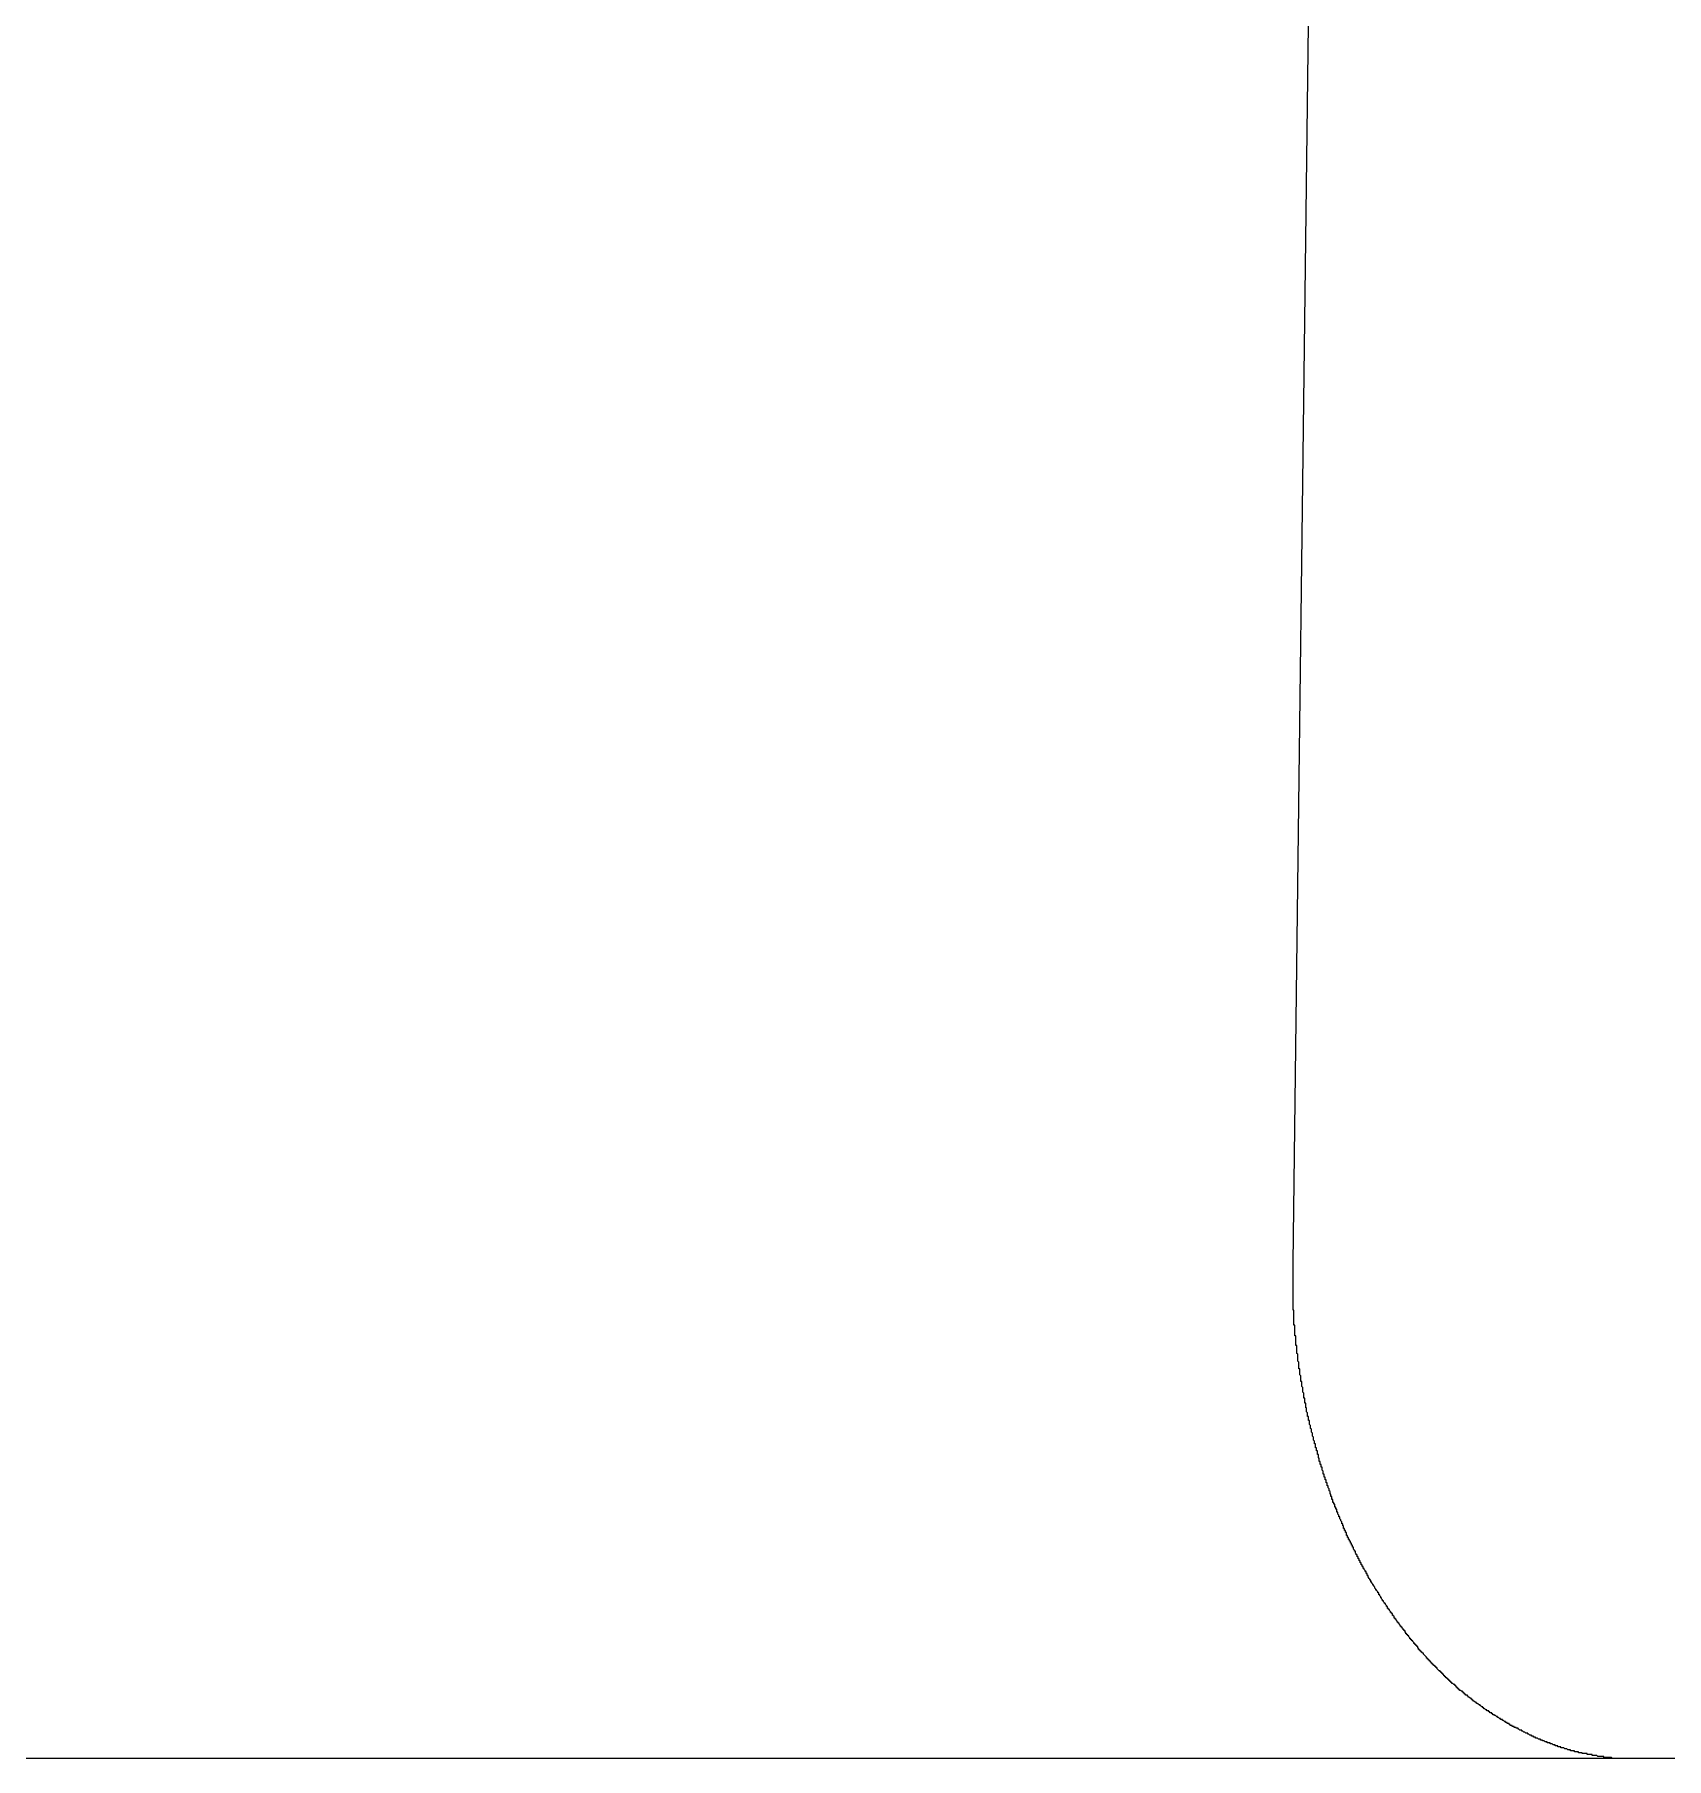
# Model space of a CAD drawing. Extents: x 257 to 467, y 148 to 350.
# Drawn here: x 424.443 to 426.118, y 234.877 to 236.647 of the extents above; entities that cross this region are included whole.
import ezdxf

# ---------------------------------------------------------------- set-up
doc = ezdxf.new("R2010")
doc.units = 0
doc.layers.get('0').update_dxf_attribs({"linetype": 'CONTINUOUS'})

msp = doc.modelspace()

# ---------------------------------------------------------------- linework, layer by layer
at = {"color": 7, "linetype": 'CONTINUOUS'}
for p, q in [((425.7352, 235.3859), (425.7534, 236.8548)), ((421.5464, 234.8772), (432.2715, 234.8772))]:
    msp.add_line(p, q, dxfattribs=at)
at = {"color": 7}
msp.add_polyline3d([(426.089, 234.877, 0), (426.089, 234.877, 0), (426.088, 234.877, 0), (426.088, 234.877, 0), (426.088, 234.877, 0), (426.087, 234.877, 0), (426.087, 234.877, 0), (426.087, 234.877, 0), (426.086, 234.877, 0), (426.086, 234.877, 0), (426.086, 234.877, 0), (426.085, 234.877, 0), (426.085, 234.877, 0), (426.085, 234.877, 0), (426.084, 234.877, 0), (426.084, 234.877, 0), (426.084, 234.877, 0), (426.083, 234.877, 0), (426.083, 234.877, 0), (426.083, 234.877, 0), (426.082, 234.877, 0), (426.082, 234.877, 0), (426.081, 234.877, 0), (426.081, 234.877, 0), (426.081, 234.877, 0), (426.08, 234.877, 0), (426.08, 234.877, 0), (426.08, 234.877, 0), (426.079, 234.877, 0), (426.079, 234.877, 0), (426.079, 234.877, 0), (426.078, 234.877, 0), (426.078, 234.877, 0), (426.078, 234.877, 0), (426.077, 234.877, 0), (426.077, 234.877, 0), (426.077, 234.877, 0), (426.076, 234.877, 0), (426.076, 234.877, 0), (426.076, 234.877, 0), (426.075, 234.877, 0), (426.075, 234.877, 0), (426.075, 234.877, 0), (426.074, 234.877, 0), (426.074, 234.877, 0), (426.074, 234.877, 0), (426.073, 234.877, 0), (426.073, 234.877, 0), (426.073, 234.877, 0), (426.072, 234.877, 0), (426.072, 234.877, 0), (426.072, 234.877, 0), (426.071, 234.877, 0), (426.071, 234.877, 0), (426.071, 234.877, 0), (426.07, 234.877, 0), (426.07, 234.877, 0), (426.07, 234.877, 0), (426.069, 234.877, 0), (426.069, 234.877, 0), (426.069, 234.877, 0), (426.068, 234.877, 0), (426.068, 234.877, 0), (426.068, 234.877, 0), (426.067, 234.877, 0), (426.067, 234.877, 0), (426.067, 234.877, 0), (426.066, 234.877, 0), (426.066, 234.877, 0), (426.066, 234.877, 0), (426.065, 234.877, 0), (426.065, 234.877, 0), (426.064, 234.877, 0), (426.064, 234.877, 0), (426.064, 234.877, 0), (426.063, 234.877, 0), (426.063, 234.877, 0), (426.063, 234.877, 0), (426.062, 234.878, 0), (426.062, 234.878, 0), (426.062, 234.878, 0), (426.061, 234.878, 0), (426.061, 234.878, 0), (426.061, 234.878, 0), (426.06, 234.878, 0), (426.06, 234.878, 0), (426.06, 234.878, 0), (426.059, 234.878, 0), (426.059, 234.878, 0), (426.059, 234.878, 0), (426.058, 234.878, 0), (426.058, 234.878, 0), (426.058, 234.878, 0), (426.057, 234.878, 0), (426.057, 234.878, 0), (426.057, 234.878, 0), (426.056, 234.878, 0), (426.056, 234.878, 0), (426.056, 234.878, 0), (426.055, 234.878, 0), (426.055, 234.878, 0), (426.055, 234.878, 0), (426.054, 234.878, 0), (426.054, 234.878, 0), (426.054, 234.879, 0), (426.053, 234.879, 0), (426.053, 234.879, 0), (426.053, 234.879, 0), (426.052, 234.879, 0), (426.052, 234.879, 0), (426.052, 234.879, 0), (426.051, 234.879, 0), (426.051, 234.879, 0), (426.051, 234.879, 0), (426.05, 234.879, 0), (426.05, 234.879, 0), (426.05, 234.879, 0), (426.049, 234.879, 0), (426.049, 234.879, 0), (426.049, 234.879, 0), (426.048, 234.879, 0), (426.048, 234.879, 0), (426.048, 234.879, 0), (426.047, 234.88, 0), (426.047, 234.88, 0), (426.047, 234.88, 0), (426.046, 234.88, 0), (426.046, 234.88, 0), (426.046, 234.88, 0), (426.045, 234.88, 0), (426.045, 234.88, 0), (426.045, 234.88, 0), (426.044, 234.88, 0), (426.044, 234.88, 0), (426.044, 234.88, 0), (426.043, 234.88, 0), (426.043, 234.88, 0), (426.043, 234.88, 0), (426.042, 234.88, 0), (426.042, 234.88, 0), (426.042, 234.881, 0), (426.041, 234.881, 0), (426.041, 234.881, 0), (426.041, 234.881, 0), (426.04, 234.881, 0), (426.04, 234.881, 0), (426.04, 234.881, 0), (426.039, 234.881, 0), (426.039, 234.881, 0), (426.039, 234.881, 0), (426.038, 234.881, 0), (426.038, 234.881, 0), (426.038, 234.881, 0), (426.037, 234.881, 0), (426.037, 234.881, 0), (426.037, 234.882, 0), (426.036, 234.882, 0), (426.036, 234.882, 0), (426.036, 234.882, 0), (426.035, 234.882, 0), (426.035, 234.882, 0), (426.035, 234.882, 0), (426.034, 234.882, 0), (426.034, 234.882, 0), (426.034, 234.882, 0), (426.033, 234.882, 0), (426.033, 234.882, 0), (426.033, 234.882, 0), (426.032, 234.882, 0), (426.032, 234.883, 0), (426.032, 234.883, 0), (426.031, 234.883, 0), (426.031, 234.883, 0), (426.031, 234.883, 0), (426.03, 234.883, 0), (426.03, 234.883, 0), (426.03, 234.883, 0), (426.029, 234.883, 0), (426.029, 234.883, 0), (426.029, 234.883, 0), (426.028, 234.883, 0), (426.028, 234.883, 0), (426.028, 234.884, 0), (426.027, 234.884, 0), (426.027, 234.884, 0), (426.027, 234.884, 0), (426.026, 234.884, 0), (426.026, 234.884, 0), (426.026, 234.884, 0), (426.025, 234.884, 0), (426.025, 234.884, 0), (426.025, 234.884, 0), (426.024, 234.884, 0), (426.024, 234.884, 0), (426.024, 234.885, 0), (426.023, 234.885, 0), (426.023, 234.885, 0), (426.023, 234.885, 0), (426.022, 234.885, 0), (426.022, 234.885, 0), (426.022, 234.885, 0), (426.021, 234.885, 0), (426.021, 234.885, 0), (426.021, 234.885, 0), (426.02, 234.885, 0), (426.02, 234.886, 0), (426.02, 234.886, 0), (426.019, 234.886, 0), (426.019, 234.886, 0), (426.019, 234.886, 0), (426.018, 234.886, 0), (426.018, 234.886, 0), (426.018, 234.886, 0), (426.017, 234.886, 0), (426.017, 234.886, 0), (426.017, 234.886, 0), (426.016, 234.887, 0), (426.016, 234.887, 0), (426.016, 234.887, 0), (426.015, 234.887, 0), (426.015, 234.887, 0), (426.015, 234.887, 0), (426.014, 234.887, 0), (426.014, 234.887, 0), (426.014, 234.887, 0), (426.014, 234.887, 0), (426.013, 234.888, 0), (426.013, 234.888, 0), (426.013, 234.888, 0), (426.012, 234.888, 0), (426.012, 234.888, 0), (426.012, 234.888, 0), (426.011, 234.888, 0), (426.011, 234.888, 0), (426.011, 234.888, 0), (426.01, 234.888, 0), (426.01, 234.889, 0), (426.01, 234.889, 0), (426.009, 234.889, 0), (426.009, 234.889, 0), (426.009, 234.889, 0), (426.008, 234.889, 0), (426.008, 234.889, 0), (426.008, 234.889, 0), (426.007, 234.889, 0), (426.007, 234.89, 0), (426.007, 234.89, 0), (426.006, 234.89, 0), (426.006, 234.89, 0), (426.006, 234.89, 0), (426.005, 234.89, 0), (426.005, 234.89, 0), (426.005, 234.89, 0), (426.004, 234.89, 0), (426.004, 234.891, 0), (426.004, 234.891, 0), (426.003, 234.891, 0), (426.003, 234.891, 0), (426.003, 234.891, 0), (426.003, 234.891, 0), (426.002, 234.891, 0), (426.002, 234.891, 0), (426.002, 234.891, 0), (426.001, 234.892, 0), (426.001, 234.892, 0), (426.001, 234.892, 0), (426, 234.892, 0), (426, 234.892, 0), (426, 234.892, 0), (425.999, 234.892, 0), (425.999, 234.892, 0), (425.999, 234.893, 0), (425.998, 234.893, 0), (425.998, 234.893, 0), (425.998, 234.893, 0), (425.997, 234.893, 0), (425.997, 234.893, 0), (425.997, 234.893, 0), (425.996, 234.893, 0), (425.996, 234.893, 0), (425.996, 234.894, 0), (425.996, 234.894, 0), (425.995, 234.894, 0), (425.995, 234.894, 0), (425.995, 234.894, 0), (425.994, 234.894, 0), (425.994, 234.894, 0), (425.994, 234.894, 0), (425.993, 234.895, 0), (425.993, 234.895, 0), (425.993, 234.895, 0), (425.992, 234.895, 0), (425.992, 234.895, 0), (425.992, 234.895, 0), (425.991, 234.895, 0), (425.991, 234.896, 0), (425.991, 234.896, 0), (425.99, 234.896, 0), (425.99, 234.896, 0), (425.99, 234.896, 0), (425.99, 234.896, 0), (425.989, 234.896, 0), (425.989, 234.896, 0), (425.989, 234.897, 0), (425.988, 234.897, 0), (425.988, 234.897, 0), (425.988, 234.897, 0), (425.987, 234.897, 0), (425.987, 234.897, 0), (425.987, 234.897, 0), (425.986, 234.898, 0), (425.986, 234.898, 0), (425.986, 234.898, 0), (425.985, 234.898, 0), (425.985, 234.898, 0), (425.985, 234.898, 0), (425.985, 234.898, 0), (425.984, 234.898, 0), (425.984, 234.899, 0), (425.984, 234.899, 0), (425.983, 234.899, 0), (425.983, 234.899, 0), (425.983, 234.899, 0), (425.982, 234.899, 0), (425.982, 234.899, 0), (425.982, 234.9, 0), (425.981, 234.9, 0), (425.981, 234.9, 0), (425.981, 234.9, 0), (425.981, 234.9, 0), (425.98, 234.9, 0), (425.98, 234.9, 0), (425.98, 234.901, 0), (425.979, 234.901, 0), (425.979, 234.901, 0), (425.979, 234.901, 0), (425.978, 234.901, 0), (425.978, 234.901, 0), (425.978, 234.901, 0), (425.977, 234.902, 0), (425.977, 234.902, 0), (425.977, 234.902, 0), (425.977, 234.902, 0), (425.976, 234.902, 0), (425.976, 234.902, 0), (425.976, 234.903, 0), (425.975, 234.903, 0), (425.975, 234.903, 0), (425.975, 234.903, 0), (425.974, 234.903, 0), (425.974, 234.903, 0), (425.974, 234.903, 0), (425.973, 234.904, 0), (425.973, 234.904, 0), (425.973, 234.904, 0), (425.973, 234.904, 0), (425.972, 234.904, 0), (425.972, 234.904, 0), (425.972, 234.904, 0), (425.971, 234.905, 0), (425.971, 234.905, 0), (425.971, 234.905, 0), (425.97, 234.905, 0), (425.97, 234.905, 0), (425.97, 234.905, 0), (425.97, 234.906, 0), (425.969, 234.906, 0), (425.969, 234.906, 0), (425.969, 234.906, 0), (425.968, 234.906, 0), (425.968, 234.906, 0), (425.968, 234.906, 0), (425.967, 234.907, 0), (425.967, 234.907, 0), (425.967, 234.907, 0), (425.966, 234.907, 0), (425.966, 234.907, 0), (425.966, 234.907, 0), (425.966, 234.908, 0), (425.965, 234.908, 0), (425.965, 234.908, 0), (425.965, 234.908, 0), (425.964, 234.908, 0), (425.964, 234.908, 0), (425.964, 234.909, 0), (425.963, 234.909, 0), (425.963, 234.909, 0), (425.963, 234.909, 0), (425.963, 234.909, 0), (425.962, 234.909, 0), (425.962, 234.91, 0), (425.962, 234.91, 0), (425.961, 234.91, 0), (425.961, 234.91, 0), (425.961, 234.91, 0), (425.96, 234.91, 0), (425.96, 234.911, 0), (425.96, 234.911, 0), (425.96, 234.911, 0), (425.959, 234.911, 0), (425.959, 234.911, 0), (425.959, 234.911, 0), (425.958, 234.911, 0), (425.958, 234.912, 0), (425.958, 234.912, 0), (425.958, 234.912, 0), (425.957, 234.912, 0), (425.957, 234.912, 0), (425.957, 234.913, 0), (425.956, 234.913, 0), (425.956, 234.913, 0), (425.956, 234.913, 0), (425.955, 234.913, 0), (425.955, 234.913, 0), (425.955, 234.914, 0), (425.955, 234.914, 0), (425.954, 234.914, 0), (425.954, 234.914, 0), (425.954, 234.914, 0), (425.953, 234.914, 0), (425.953, 234.915, 0), (425.953, 234.915, 0), (425.953, 234.915, 0), (425.952, 234.915, 0), (425.952, 234.915, 0), (425.952, 234.915, 0), (425.951, 234.916, 0), (425.951, 234.916, 0), (425.951, 234.916, 0), (425.95, 234.916, 0), (425.95, 234.916, 0), (425.95, 234.916, 0), (425.95, 234.917, 0), (425.949, 234.917, 0), (425.949, 234.917, 0), (425.949, 234.917, 0), (425.948, 234.917, 0), (425.948, 234.918, 0), (425.948, 234.918, 0), (425.948, 234.918, 0), (425.947, 234.918, 0), (425.947, 234.918, 0), (425.947, 234.918, 0), (425.946, 234.919, 0), (425.946, 234.919, 0), (425.946, 234.919, 0), (425.946, 234.919, 0), (425.945, 234.919, 0), (425.945, 234.919, 0), (425.945, 234.92, 0), (425.944, 234.92, 0), (425.944, 234.92, 0), (425.944, 234.92, 0), (425.944, 234.92, 0), (425.943, 234.921, 0), (425.943, 234.921, 0), (425.943, 234.921, 0), (425.942, 234.921, 0), (425.942, 234.921, 0), (425.942, 234.921, 0), (425.942, 234.922, 0), (425.941, 234.922, 0), (425.941, 234.922, 0), (425.941, 234.922, 0), (425.94, 234.922, 0), (425.94, 234.923, 0), (425.94, 234.923, 0), (425.94, 234.923, 0), (425.939, 234.923, 0), (425.939, 234.923, 0), (425.939, 234.924, 0), (425.938, 234.924, 0), (425.938, 234.924, 0), (425.938, 234.924, 0), (425.938, 234.924, 0), (425.937, 234.924, 0), (425.937, 234.925, 0), (425.937, 234.925, 0), (425.936, 234.925, 0), (425.936, 234.925, 0), (425.936, 234.925, 0), (425.936, 234.926, 0), (425.935, 234.926, 0), (425.935, 234.926, 0), (425.935, 234.926, 0), (425.934, 234.926, 0), (425.934, 234.927, 0), (425.934, 234.927, 0), (425.934, 234.927, 0), (425.933, 234.927, 0), (425.933, 234.927, 0), (425.933, 234.927, 0), (425.932, 234.928, 0), (425.932, 234.928, 0), (425.932, 234.928, 0), (425.932, 234.928, 0), (425.931, 234.928, 0), (425.931, 234.929, 0), (425.931, 234.929, 0), (425.93, 234.929, 0), (425.93, 234.929, 0), (425.93, 234.929, 0), (425.93, 234.93, 0), (425.929, 234.93, 0), (425.929, 234.93, 0), (425.929, 234.93, 0), (425.929, 234.93, 0), (425.928, 234.931, 0), (425.928, 234.931, 0), (425.928, 234.931, 0), (425.927, 234.931, 0), (425.927, 234.931, 0), (425.927, 234.932, 0), (425.927, 234.932, 0), (425.926, 234.932, 0), (425.926, 234.932, 0), (425.926, 234.932, 0), (425.925, 234.933, 0), (425.925, 234.933, 0), (425.925, 234.933, 0), (425.925, 234.933, 0), (425.924, 234.933, 0), (425.924, 234.934, 0), (425.924, 234.934, 0), (425.924, 234.934, 0), (425.923, 234.934, 0), (425.923, 234.934, 0), (425.923, 234.935, 0), (425.922, 234.935, 0), (425.922, 234.935, 0), (425.922, 234.935, 0), (425.922, 234.935, 0), (425.921, 234.936, 0), (425.921, 234.936, 0), (425.921, 234.936, 0), (425.921, 234.936, 0), (425.92, 234.936, 0), (425.92, 234.937, 0), (425.92, 234.937, 0), (425.919, 234.937, 0), (425.919, 234.937, 0), (425.919, 234.937, 0), (425.919, 234.938, 0), (425.918, 234.938, 0), (425.918, 234.938, 0), (425.918, 234.938, 0), (425.918, 234.939, 0), (425.917, 234.939, 0), (425.917, 234.939, 0), (425.917, 234.939, 0), (425.917, 234.939, 0), (425.916, 234.94, 0), (425.916, 234.94, 0), (425.916, 234.94, 0), (425.915, 234.94, 0), (425.915, 234.94, 0), (425.915, 234.941, 0), (425.915, 234.941, 0), (425.914, 234.941, 0), (425.914, 234.941, 0), (425.914, 234.941, 0), (425.914, 234.942, 0), (425.913, 234.942, 0), (425.913, 234.942, 0), (425.913, 234.942, 0), (425.912, 234.942, 0), (425.912, 234.943, 0), (425.912, 234.943, 0), (425.912, 234.943, 0), (425.911, 234.943, 0), (425.911, 234.944, 0), (425.911, 234.944, 0), (425.911, 234.944, 0), (425.91, 234.944, 0), (425.91, 234.944, 0), (425.91, 234.945, 0), (425.91, 234.945, 0), (425.909, 234.945, 0), (425.909, 234.945, 0), (425.909, 234.946, 0), (425.909, 234.946, 0), (425.908, 234.946, 0), (425.908, 234.946, 0), (425.908, 234.946, 0), (425.907, 234.947, 0), (425.907, 234.947, 0), (425.907, 234.947, 0), (425.907, 234.947, 0), (425.906, 234.947, 0), (425.906, 234.948, 0), (425.906, 234.948, 0), (425.906, 234.948, 0), (425.905, 234.948, 0), (425.905, 234.949, 0), (425.905, 234.949, 0), (425.905, 234.949, 0), (425.904, 234.949, 0), (425.904, 234.949, 0), (425.904, 234.95, 0), (425.904, 234.95, 0), (425.903, 234.95, 0), (425.903, 234.95, 0), (425.903, 234.951, 0), (425.903, 234.951, 0), (425.902, 234.951, 0), (425.902, 234.951, 0), (425.902, 234.951, 0), (425.902, 234.952, 0), (425.901, 234.952, 0), (425.901, 234.952, 0), (425.901, 234.952, 0), (425.901, 234.953, 0), (425.9, 234.953, 0), (425.9, 234.953, 0), (425.9, 234.953, 0), (425.9, 234.953, 0), (425.899, 234.954, 0), (425.899, 234.954, 0), (425.899, 234.954, 0), (425.898, 234.954, 0), (425.898, 234.955, 0), (425.898, 234.955, 0), (425.898, 234.955, 0), (425.897, 234.955, 0), (425.897, 234.956, 0), (425.897, 234.956, 0), (425.897, 234.956, 0), (425.896, 234.956, 0), (425.896, 234.956, 0), (425.896, 234.957, 0), (425.896, 234.957, 0), (425.895, 234.957, 0), (425.895, 234.957, 0), (425.895, 234.958, 0), (425.895, 234.958, 0), (425.894, 234.958, 0), (425.894, 234.958, 0), (425.894, 234.959, 0), (425.894, 234.959, 0), (425.893, 234.959, 0), (425.893, 234.959, 0), (425.893, 234.959, 0), (425.893, 234.96, 0), (425.892, 234.96, 0), (425.892, 234.96, 0), (425.892, 234.96, 0), (425.892, 234.961, 0), (425.891, 234.961, 0), (425.891, 234.961, 0), (425.891, 234.961, 0), (425.891, 234.962, 0), (425.891, 234.962, 0), (425.89, 234.962, 0), (425.89, 234.962, 0), (425.89, 234.962, 0), (425.89, 234.963, 0), (425.889, 234.963, 0), (425.889, 234.963, 0), (425.889, 234.963, 0), (425.889, 234.964, 0), (425.888, 234.964, 0), (425.888, 234.964, 0), (425.888, 234.964, 0), (425.888, 234.965, 0), (425.887, 234.965, 0), (425.887, 234.965, 0), (425.887, 234.965, 0), (425.887, 234.966, 0), (425.886, 234.966, 0), (425.886, 234.966, 0), (425.886, 234.966, 0), (425.886, 234.967, 0), (425.885, 234.967, 0), (425.885, 234.967, 0), (425.885, 234.967, 0), (425.885, 234.967, 0), (425.884, 234.968, 0), (425.884, 234.968, 0), (425.884, 234.968, 0), (425.884, 234.968, 0), (425.883, 234.969, 0), (425.883, 234.969, 0), (425.883, 234.969, 0), (425.883, 234.969, 0), (425.883, 234.97, 0), (425.882, 234.97, 0), (425.882, 234.97, 0), (425.882, 234.97, 0), (425.882, 234.971, 0), (425.881, 234.971, 0), (425.881, 234.971, 0), (425.881, 234.971, 0), (425.881, 234.972, 0), (425.88, 234.972, 0), (425.88, 234.972, 0), (425.88, 234.972, 0), (425.88, 234.973, 0), (425.879, 234.973, 0), (425.879, 234.973, 0), (425.879, 234.973, 0), (425.879, 234.974, 0), (425.878, 234.974, 0), (425.878, 234.974, 0), (425.878, 234.974, 0), (425.878, 234.975, 0), (425.878, 234.975, 0), (425.877, 234.975, 0), (425.877, 234.975, 0), (425.877, 234.976, 0), (425.877, 234.976, 0), (425.876, 234.976, 0), (425.876, 234.976, 0), (425.876, 234.977, 0), (425.876, 234.977, 0), (425.875, 234.977, 0), (425.875, 234.977, 0), (425.875, 234.978, 0), (425.875, 234.978, 0), (425.875, 234.978, 0), (425.874, 234.978, 0), (425.874, 234.979, 0), (425.874, 234.979, 0), (425.874, 234.979, 0), (425.873, 234.979, 0), (425.873, 234.98, 0), (425.873, 234.98, 0), (425.873, 234.98, 0), (425.872, 234.98, 0), (425.872, 234.981, 0), (425.872, 234.981, 0), (425.872, 234.981, 0), (425.872, 234.981, 0), (425.871, 234.982, 0), (425.871, 234.982, 0), (425.871, 234.982, 0), (425.871, 234.982, 0), (425.87, 234.983, 0), (425.87, 234.983, 0), (425.87, 234.983, 0), (425.87, 234.983, 0), (425.869, 234.984, 0), (425.869, 234.984, 0), (425.869, 234.984, 0), (425.869, 234.984, 0), (425.869, 234.985, 0), (425.868, 234.985, 0), (425.868, 234.985, 0), (425.868, 234.985, 0), (425.868, 234.986, 0), (425.867, 234.986, 0), (425.867, 234.986, 0), (425.867, 234.986, 0), (425.867, 234.987, 0), (425.867, 234.987, 0), (425.866, 234.987, 0), (425.866, 234.987, 0), (425.866, 234.988, 0), (425.866, 234.988, 0), (425.865, 234.988, 0), (425.865, 234.988, 0), (425.865, 234.989, 0), (425.865, 234.989, 0), (425.865, 234.989, 0), (425.864, 234.989, 0), (425.864, 234.99, 0), (425.864, 234.99, 0), (425.864, 234.99, 0), (425.863, 234.991, 0), (425.863, 234.991, 0), (425.863, 234.991, 0), (425.863, 234.991, 0), (425.863, 234.992, 0), (425.862, 234.992, 0), (425.862, 234.992, 0), (425.862, 234.992, 0), (425.862, 234.993, 0), (425.862, 234.993, 0), (425.861, 234.993, 0), (425.861, 234.993, 0), (425.861, 234.994, 0), (425.861, 234.994, 0), (425.86, 234.994, 0), (425.86, 234.994, 0), (425.86, 234.995, 0), (425.86, 234.995, 0), (425.86, 234.995, 0), (425.859, 234.995, 0), (425.859, 234.996, 0), (425.859, 234.996, 0), (425.859, 234.996, 0), (425.858, 234.997, 0), (425.858, 234.997, 0), (425.858, 234.997, 0), (425.858, 234.997, 0), (425.858, 234.998, 0), (425.857, 234.998, 0), (425.857, 234.998, 0), (425.857, 234.998, 0), (425.857, 234.999, 0), (425.857, 234.999, 0), (425.856, 234.999, 0), (425.856, 234.999, 0), (425.856, 235, 0), (425.856, 235, 0), (425.855, 235, 0), (425.855, 235.001, 0), (425.855, 235.001, 0), (425.855, 235.001, 0), (425.855, 235.001, 0), (425.854, 235.002, 0), (425.854, 235.002, 0), (425.854, 235.002, 0), (425.854, 235.002, 0), (425.854, 235.003, 0), (425.853, 235.003, 0), (425.853, 235.003, 0), (425.853, 235.003, 0), (425.853, 235.004, 0), (425.853, 235.004, 0), (425.852, 235.004, 0), (425.852, 235.005, 0), (425.852, 235.005, 0), (425.852, 235.005, 0), (425.851, 235.005, 0), (425.851, 235.006, 0), (425.851, 235.006, 0), (425.851, 235.006, 0), (425.851, 235.006, 0), (425.85, 235.007, 0), (425.85, 235.007, 0), (425.85, 235.007, 0), (425.85, 235.007, 0), (425.85, 235.008, 0), (425.849, 235.008, 0), (425.849, 235.008, 0), (425.849, 235.009, 0), (425.849, 235.009, 0), (425.849, 235.009, 0), (425.848, 235.009, 0), (425.848, 235.01, 0), (425.848, 235.01, 0), (425.848, 235.01, 0), (425.848, 235.01, 0), (425.847, 235.011, 0), (425.847, 235.011, 0), (425.847, 235.011, 0), (425.847, 235.012, 0), (425.847, 235.012, 0), (425.846, 235.012, 0), (425.846, 235.012, 0), (425.846, 235.013, 0), (425.846, 235.013, 0), (425.845, 235.013, 0), (425.845, 235.013, 0), (425.845, 235.014, 0), (425.845, 235.014, 0), (425.845, 235.014, 0), (425.844, 235.015, 0), (425.844, 235.015, 0), (425.844, 235.015, 0), (425.844, 235.015, 0), (425.844, 235.016, 0), (425.843, 235.016, 0), (425.843, 235.016, 0), (425.843, 235.016, 0), (425.843, 235.017, 0), (425.843, 235.017, 0), (425.842, 235.017, 0), (425.842, 235.018, 0), (425.842, 235.018, 0), (425.842, 235.018, 0), (425.842, 235.018, 0), (425.841, 235.019, 0), (425.841, 235.019, 0), (425.841, 235.019, 0), (425.841, 235.019, 0), (425.841, 235.02, 0), (425.84, 235.02, 0), (425.84, 235.02, 0), (425.84, 235.021, 0), (425.84, 235.021, 0), (425.84, 235.021, 0), (425.839, 235.021, 0), (425.839, 235.022, 0), (425.839, 235.022, 0), (425.839, 235.022, 0), (425.839, 235.023, 0), (425.838, 235.023, 0), (425.838, 235.023, 0), (425.838, 235.023, 0), (425.838, 235.024, 0), (425.838, 235.024, 0), (425.838, 235.024, 0), (425.837, 235.024, 0), (425.837, 235.025, 0), (425.837, 235.025, 0), (425.837, 235.025, 0), (425.837, 235.026, 0), (425.836, 235.026, 0), (425.836, 235.026, 0), (425.836, 235.026, 0), (425.836, 235.027, 0), (425.836, 235.027, 0), (425.835, 235.027, 0), (425.835, 235.028, 0), (425.835, 235.028, 0), (425.835, 235.028, 0), (425.835, 235.028, 0), (425.834, 235.029, 0), (425.834, 235.029, 0), (425.834, 235.029, 0), (425.834, 235.03, 0), (425.834, 235.03, 0), (425.833, 235.03, 0), (425.833, 235.03, 0), (425.833, 235.031, 0), (425.833, 235.031, 0), (425.833, 235.031, 0), (425.832, 235.031, 0), (425.832, 235.032, 0), (425.832, 235.032, 0), (425.832, 235.032, 0), (425.832, 235.033, 0), (425.832, 235.033, 0), (425.831, 235.033, 0), (425.831, 235.033, 0), (425.831, 235.034, 0), (425.831, 235.034, 0), (425.831, 235.034, 0), (425.83, 235.035, 0), (425.83, 235.035, 0), (425.83, 235.035, 0), (425.83, 235.035, 0), (425.83, 235.036, 0), (425.829, 235.036, 0), (425.829, 235.036, 0), (425.829, 235.037, 0), (425.829, 235.037, 0), (425.829, 235.037, 0), (425.829, 235.037, 0), (425.828, 235.038, 0), (425.828, 235.038, 0), (425.828, 235.038, 0), (425.828, 235.039, 0), (425.828, 235.039, 0), (425.827, 235.039, 0), (425.827, 235.039, 0), (425.827, 235.04, 0), (425.827, 235.04, 0), (425.827, 235.04, 0), (425.826, 235.041, 0), (425.826, 235.041, 0), (425.826, 235.041, 0), (425.826, 235.041, 0), (425.826, 235.042, 0), (425.826, 235.042, 0), (425.825, 235.042, 0), (425.825, 235.043, 0), (425.825, 235.043, 0), (425.825, 235.043, 0), (425.825, 235.043, 0), (425.824, 235.044, 0), (425.824, 235.044, 0), (425.824, 235.044, 0), (425.824, 235.045, 0), (425.824, 235.045, 0), (425.824, 235.045, 0), (425.823, 235.045, 0), (425.823, 235.046, 0), (425.823, 235.046, 0), (425.823, 235.046, 0), (425.823, 235.047, 0), (425.822, 235.047, 0), (425.822, 235.047, 0), (425.822, 235.047, 0), (425.822, 235.048, 0), (425.822, 235.048, 0), (425.822, 235.048, 0), (425.821, 235.049, 0), (425.821, 235.049, 0), (425.821, 235.049, 0), (425.821, 235.049, 0), (425.821, 235.05, 0), (425.82, 235.05, 0), (425.82, 235.05, 0), (425.82, 235.051, 0), (425.82, 235.051, 0), (425.82, 235.051, 0), (425.82, 235.051, 0), (425.819, 235.052, 0), (425.819, 235.052, 0), (425.819, 235.052, 0), (425.819, 235.053, 0), (425.819, 235.053, 0), (425.819, 235.053, 0), (425.818, 235.054, 0), (425.818, 235.054, 0), (425.818, 235.054, 0), (425.818, 235.054, 0), (425.818, 235.055, 0), (425.817, 235.055, 0), (425.817, 235.055, 0), (425.817, 235.056, 0), (425.817, 235.056, 0), (425.817, 235.056, 0), (425.817, 235.056, 0), (425.816, 235.057, 0), (425.816, 235.057, 0), (425.816, 235.057, 0), (425.816, 235.058, 0), (425.816, 235.058, 0), (425.816, 235.058, 0), (425.815, 235.058, 0), (425.815, 235.059, 0), (425.815, 235.059, 0), (425.815, 235.059, 0), (425.815, 235.06, 0), (425.815, 235.06, 0), (425.814, 235.06, 0), (425.814, 235.061, 0), (425.814, 235.061, 0), (425.814, 235.061, 0), (425.814, 235.061, 0), (425.813, 235.062, 0), (425.813, 235.062, 0), (425.813, 235.062, 0), (425.813, 235.063, 0), (425.813, 235.063, 0), (425.813, 235.063, 0), (425.812, 235.063, 0), (425.812, 235.064, 0), (425.812, 235.064, 0), (425.812, 235.064, 0), (425.812, 235.065, 0), (425.812, 235.065, 0), (425.811, 235.065, 0), (425.811, 235.066, 0), (425.811, 235.066, 0), (425.811, 235.066, 0), (425.811, 235.066, 0), (425.811, 235.067, 0), (425.81, 235.067, 0), (425.81, 235.067, 0), (425.81, 235.068, 0), (425.81, 235.068, 0), (425.81, 235.068, 0), (425.81, 235.069, 0), (425.809, 235.069, 0), (425.809, 235.069, 0), (425.809, 235.069, 0), (425.809, 235.07, 0), (425.809, 235.07, 0), (425.809, 235.07, 0), (425.808, 235.071, 0), (425.808, 235.071, 0), (425.808, 235.071, 0), (425.808, 235.071, 0), (425.808, 235.072, 0), (425.808, 235.072, 0), (425.807, 235.072, 0), (425.807, 235.073, 0), (425.807, 235.073, 0), (425.807, 235.073, 0), (425.807, 235.074, 0), (425.807, 235.074, 0), (425.807, 235.074, 0), (425.806, 235.074, 0), (425.806, 235.075, 0), (425.806, 235.075, 0), (425.806, 235.075, 0), (425.806, 235.076, 0), (425.806, 235.076, 0), (425.805, 235.076, 0), (425.805, 235.077, 0), (425.805, 235.077, 0), (425.805, 235.077, 0), (425.805, 235.077, 0), (425.805, 235.078, 0), (425.804, 235.078, 0), (425.804, 235.078, 0), (425.804, 235.079, 0), (425.804, 235.079, 0), (425.804, 235.079, 0), (425.804, 235.08, 0), (425.803, 235.08, 0), (425.803, 235.08, 0), (425.803, 235.08, 0), (425.803, 235.081, 0), (425.803, 235.081, 0), (425.803, 235.081, 0), (425.803, 235.082, 0), (425.802, 235.082, 0), (425.802, 235.082, 0), (425.802, 235.083, 0), (425.802, 235.083, 0), (425.802, 235.083, 0), (425.802, 235.084, 0), (425.801, 235.084, 0), (425.801, 235.084, 0), (425.801, 235.084, 0), (425.801, 235.085, 0), (425.801, 235.085, 0), (425.801, 235.085, 0), (425.801, 235.086, 0), (425.8, 235.086, 0), (425.8, 235.086, 0), (425.8, 235.087, 0), (425.8, 235.087, 0), (425.8, 235.087, 0), (425.8, 235.087, 0), (425.799, 235.088, 0), (425.799, 235.088, 0), (425.799, 235.088, 0), (425.799, 235.089, 0), (425.799, 235.089, 0), (425.799, 235.089, 0), (425.799, 235.09, 0), (425.798, 235.09, 0), (425.798, 235.09, 0), (425.798, 235.091, 0), (425.798, 235.091, 0), (425.798, 235.091, 0), (425.798, 235.091, 0), (425.797, 235.092, 0), (425.797, 235.092, 0), (425.797, 235.092, 0), (425.797, 235.093, 0), (425.797, 235.093, 0), (425.797, 235.093, 0), (425.797, 235.094, 0), (425.796, 235.094, 0), (425.796, 235.094, 0), (425.796, 235.094, 0), (425.796, 235.095, 0), (425.796, 235.095, 0), (425.796, 235.095, 0), (425.796, 235.096, 0), (425.795, 235.096, 0), (425.795, 235.096, 0), (425.795, 235.097, 0), (425.795, 235.097, 0), (425.795, 235.097, 0), (425.795, 235.098, 0), (425.794, 235.098, 0), (425.794, 235.098, 0), (425.794, 235.098, 0), (425.794, 235.099, 0), (425.794, 235.099, 0), (425.794, 235.099, 0), (425.794, 235.1, 0), (425.793, 235.1, 0), (425.793, 235.1, 0), (425.793, 235.101, 0), (425.793, 235.101, 0), (425.793, 235.101, 0), (425.793, 235.102, 0), (425.793, 235.102, 0), (425.792, 235.102, 0), (425.792, 235.102, 0), (425.792, 235.103, 0), (425.792, 235.103, 0), (425.792, 235.103, 0), (425.792, 235.104, 0), (425.792, 235.104, 0), (425.791, 235.104, 0), (425.791, 235.105, 0), (425.791, 235.105, 0), (425.791, 235.105, 0), (425.791, 235.106, 0), (425.791, 235.106, 0), (425.791, 235.106, 0), (425.79, 235.106, 0), (425.79, 235.107, 0), (425.79, 235.107, 0), (425.79, 235.107, 0), (425.79, 235.108, 0), (425.79, 235.108, 0), (425.79, 235.108, 0), (425.79, 235.109, 0), (425.789, 235.109, 0), (425.789, 235.109, 0), (425.789, 235.11, 0), (425.789, 235.11, 0), (425.789, 235.11, 0), (425.789, 235.111, 0), (425.789, 235.111, 0), (425.788, 235.111, 0), (425.788, 235.111, 0), (425.788, 235.112, 0), (425.788, 235.112, 0), (425.788, 235.112, 0), (425.788, 235.113, 0), (425.788, 235.113, 0), (425.787, 235.113, 0), (425.787, 235.114, 0), (425.787, 235.114, 0), (425.787, 235.114, 0), (425.787, 235.115, 0), (425.787, 235.115, 0), (425.787, 235.115, 0), (425.787, 235.116, 0), (425.786, 235.116, 0), (425.786, 235.116, 0), (425.786, 235.116, 0), (425.786, 235.117, 0), (425.786, 235.117, 0), (425.786, 235.117, 0), (425.786, 235.118, 0), (425.785, 235.118, 0), (425.785, 235.118, 0), (425.785, 235.119, 0), (425.785, 235.119, 0), (425.785, 235.119, 0), (425.785, 235.12, 0), (425.785, 235.12, 0), (425.785, 235.12, 0), (425.784, 235.121, 0), (425.784, 235.121, 0), (425.784, 235.121, 0), (425.784, 235.121, 0), (425.784, 235.122, 0), (425.784, 235.122, 0), (425.784, 235.122, 0), (425.783, 235.123, 0), (425.783, 235.123, 0), (425.783, 235.123, 0), (425.783, 235.124, 0), (425.783, 235.124, 0), (425.783, 235.124, 0), (425.783, 235.125, 0), (425.783, 235.125, 0), (425.782, 235.125, 0), (425.782, 235.126, 0), (425.782, 235.126, 0), (425.782, 235.126, 0), (425.782, 235.127, 0), (425.782, 235.127, 0), (425.782, 235.127, 0), (425.782, 235.127, 0), (425.781, 235.128, 0), (425.781, 235.128, 0), (425.781, 235.128, 0), (425.781, 235.129, 0), (425.781, 235.129, 0), (425.781, 235.129, 0), (425.781, 235.13, 0), (425.781, 235.13, 0), (425.78, 235.13, 0), (425.78, 235.131, 0), (425.78, 235.131, 0), (425.78, 235.131, 0), (425.78, 235.132, 0), (425.78, 235.132, 0), (425.78, 235.132, 0), (425.78, 235.133, 0), (425.779, 235.133, 0), (425.779, 235.133, 0), (425.779, 235.133, 0), (425.779, 235.134, 0), (425.779, 235.134, 0), (425.779, 235.134, 0), (425.779, 235.135, 0), (425.779, 235.135, 0), (425.778, 235.135, 0), (425.778, 235.136, 0), (425.778, 235.136, 0), (425.778, 235.136, 0), (425.778, 235.137, 0), (425.778, 235.137, 0), (425.778, 235.137, 0), (425.778, 235.138, 0), (425.777, 235.138, 0), (425.777, 235.138, 0), (425.777, 235.139, 0), (425.777, 235.139, 0), (425.777, 235.139, 0), (425.777, 235.14, 0), (425.777, 235.14, 0), (425.777, 235.14, 0), (425.776, 235.14, 0), (425.776, 235.141, 0), (425.776, 235.141, 0), (425.776, 235.141, 0), (425.776, 235.142, 0), (425.776, 235.142, 0), (425.776, 235.142, 0), (425.776, 235.143, 0), (425.776, 235.143, 0), (425.775, 235.143, 0), (425.775, 235.144, 0), (425.775, 235.144, 0), (425.775, 235.144, 0), (425.775, 235.145, 0), (425.775, 235.145, 0), (425.775, 235.145, 0), (425.775, 235.146, 0), (425.774, 235.146, 0), (425.774, 235.146, 0), (425.774, 235.147, 0), (425.774, 235.147, 0), (425.774, 235.147, 0), (425.774, 235.147, 0), (425.774, 235.148, 0), (425.774, 235.148, 0), (425.774, 235.148, 0), (425.773, 235.149, 0), (425.773, 235.149, 0), (425.773, 235.149, 0), (425.773, 235.15, 0), (425.773, 235.15, 0), (425.773, 235.15, 0), (425.773, 235.151, 0), (425.773, 235.151, 0), (425.773, 235.151, 0), (425.772, 235.152, 0), (425.772, 235.152, 0), (425.772, 235.152, 0), (425.772, 235.153, 0), (425.772, 235.153, 0), (425.772, 235.153, 0), (425.772, 235.154, 0), (425.772, 235.154, 0), (425.772, 235.154, 0), (425.771, 235.155, 0), (425.771, 235.155, 0), (425.771, 235.155, 0), (425.771, 235.156, 0), (425.771, 235.156, 0), (425.771, 235.156, 0), (425.771, 235.156, 0), (425.771, 235.157, 0), (425.771, 235.157, 0), (425.77, 235.157, 0), (425.77, 235.158, 0), (425.77, 235.158, 0), (425.77, 235.158, 0), (425.77, 235.159, 0), (425.77, 235.159, 0), (425.77, 235.159, 0), (425.77, 235.16, 0), (425.77, 235.16, 0), (425.769, 235.16, 0), (425.769, 235.161, 0), (425.769, 235.161, 0), (425.769, 235.161, 0), (425.769, 235.162, 0), (425.769, 235.162, 0), (425.769, 235.162, 0), (425.769, 235.163, 0), (425.769, 235.163, 0), (425.768, 235.163, 0), (425.768, 235.164, 0), (425.768, 235.164, 0), (425.768, 235.164, 0), (425.768, 235.165, 0), (425.768, 235.165, 0), (425.768, 235.165, 0), (425.768, 235.166, 0), (425.768, 235.166, 0), (425.768, 235.166, 0), (425.767, 235.166, 0), (425.767, 235.167, 0), (425.767, 235.167, 0), (425.767, 235.167, 0), (425.767, 235.168, 0), (425.767, 235.168, 0), (425.767, 235.168, 0), (425.767, 235.169, 0), (425.767, 235.169, 0), (425.766, 235.169, 0), (425.766, 235.17, 0), (425.766, 235.17, 0), (425.766, 235.17, 0), (425.766, 235.171, 0), (425.766, 235.171, 0), (425.766, 235.171, 0), (425.766, 235.172, 0), (425.766, 235.172, 0), (425.766, 235.172, 0), (425.765, 235.173, 0), (425.765, 235.173, 0), (425.765, 235.173, 0), (425.765, 235.174, 0), (425.765, 235.174, 0), (425.765, 235.174, 0), (425.765, 235.175, 0), (425.765, 235.175, 0), (425.765, 235.175, 0), (425.765, 235.176, 0), (425.764, 235.176, 0), (425.764, 235.176, 0), (425.764, 235.177, 0), (425.764, 235.177, 0), (425.764, 235.177, 0), (425.764, 235.178, 0), (425.764, 235.178, 0), (425.764, 235.178, 0), (425.764, 235.178, 0), (425.764, 235.179, 0), (425.763, 235.179, 0), (425.763, 235.179, 0), (425.763, 235.18, 0), (425.763, 235.18, 0), (425.763, 235.18, 0), (425.763, 235.181, 0), (425.763, 235.181, 0), (425.763, 235.181, 0), (425.763, 235.182, 0), (425.763, 235.182, 0), (425.762, 235.182, 0), (425.762, 235.183, 0), (425.762, 235.183, 0), (425.762, 235.183, 0), (425.762, 235.184, 0), (425.762, 235.184, 0), (425.762, 235.184, 0), (425.762, 235.185, 0), (425.762, 235.185, 0), (425.762, 235.185, 0), (425.761, 235.186, 0), (425.761, 235.186, 0), (425.761, 235.186, 0), (425.761, 235.187, 0), (425.761, 235.187, 0), (425.761, 235.187, 0), (425.761, 235.188, 0), (425.761, 235.188, 0), (425.761, 235.188, 0), (425.761, 235.189, 0), (425.761, 235.189, 0), (425.76, 235.189, 0), (425.76, 235.19, 0), (425.76, 235.19, 0), (425.76, 235.19, 0), (425.76, 235.191, 0), (425.76, 235.191, 0), (425.76, 235.191, 0), (425.76, 235.192, 0), (425.76, 235.192, 0), (425.76, 235.192, 0), (425.76, 235.193, 0), (425.759, 235.193, 0), (425.759, 235.193, 0), (425.759, 235.194, 0), (425.759, 235.194, 0), (425.759, 235.194, 0), (425.759, 235.194, 0), (425.759, 235.195, 0), (425.759, 235.195, 0), (425.759, 235.195, 0), (425.759, 235.196, 0), (425.759, 235.196, 0), (425.758, 235.196, 0), (425.758, 235.197, 0), (425.758, 235.197, 0), (425.758, 235.197, 0), (425.758, 235.198, 0), (425.758, 235.198, 0), (425.758, 235.198, 0), (425.758, 235.199, 0), (425.758, 235.199, 0), (425.758, 235.199, 0), (425.758, 235.2, 0), (425.757, 235.2, 0), (425.757, 235.2, 0), (425.757, 235.201, 0), (425.757, 235.201, 0), (425.757, 235.201, 0), (425.757, 235.202, 0), (425.757, 235.202, 0), (425.757, 235.202, 0), (425.757, 235.203, 0), (425.757, 235.203, 0), (425.757, 235.203, 0), (425.756, 235.204, 0), (425.756, 235.204, 0), (425.756, 235.204, 0), (425.756, 235.205, 0), (425.756, 235.205, 0), (425.756, 235.205, 0), (425.756, 235.206, 0), (425.756, 235.206, 0), (425.756, 235.206, 0), (425.756, 235.207, 0), (425.756, 235.207, 0), (425.756, 235.207, 0), (425.755, 235.208, 0), (425.755, 235.208, 0), (425.755, 235.208, 0), (425.755, 235.209, 0), (425.755, 235.209, 0), (425.755, 235.209, 0), (425.755, 235.21, 0), (425.755, 235.21, 0), (425.755, 235.21, 0), (425.755, 235.211, 0), (425.755, 235.211, 0), (425.755, 235.211, 0), (425.754, 235.212, 0), (425.754, 235.212, 0), (425.754, 235.212, 0), (425.754, 235.213, 0), (425.754, 235.213, 0), (425.754, 235.213, 0), (425.754, 235.214, 0), (425.754, 235.214, 0), (425.754, 235.214, 0), (425.754, 235.215, 0), (425.754, 235.215, 0), (425.754, 235.215, 0), (425.753, 235.216, 0), (425.753, 235.216, 0), (425.753, 235.216, 0), (425.753, 235.217, 0), (425.753, 235.217, 0), (425.753, 235.217, 0), (425.753, 235.218, 0), (425.753, 235.218, 0), (425.753, 235.218, 0), (425.753, 235.219, 0), (425.753, 235.219, 0), (425.753, 235.219, 0), (425.752, 235.22, 0), (425.752, 235.22, 0), (425.752, 235.22, 0), (425.752, 235.221, 0), (425.752, 235.221, 0), (425.752, 235.221, 0), (425.752, 235.222, 0), (425.752, 235.222, 0), (425.752, 235.222, 0), (425.752, 235.223, 0), (425.752, 235.223, 0), (425.752, 235.223, 0), (425.752, 235.224, 0), (425.751, 235.224, 0), (425.751, 235.224, 0), (425.751, 235.224, 0), (425.751, 235.225, 0), (425.751, 235.225, 0), (425.751, 235.225, 0), (425.751, 235.226, 0), (425.751, 235.226, 0), (425.751, 235.226, 0), (425.751, 235.227, 0), (425.751, 235.227, 0), (425.751, 235.227, 0), (425.751, 235.228, 0), (425.75, 235.228, 0), (425.75, 235.228, 0), (425.75, 235.229, 0), (425.75, 235.229, 0), (425.75, 235.229, 0), (425.75, 235.23, 0), (425.75, 235.23, 0), (425.75, 235.23, 0), (425.75, 235.231, 0), (425.75, 235.231, 0), (425.75, 235.231, 0), (425.75, 235.232, 0), (425.75, 235.232, 0), (425.75, 235.232, 0), (425.749, 235.233, 0), (425.749, 235.233, 0), (425.749, 235.233, 0), (425.749, 235.234, 0), (425.749, 235.234, 0), (425.749, 235.234, 0), (425.749, 235.235, 0), (425.749, 235.235, 0), (425.749, 235.235, 0), (425.749, 235.236, 0), (425.749, 235.236, 0), (425.749, 235.236, 0), (425.749, 235.237, 0), (425.749, 235.237, 0), (425.748, 235.237, 0), (425.748, 235.238, 0), (425.748, 235.238, 0), (425.748, 235.238, 0), (425.748, 235.239, 0), (425.748, 235.239, 0), (425.748, 235.239, 0), (425.748, 235.24, 0), (425.748, 235.24, 0), (425.748, 235.24, 0), (425.748, 235.241, 0), (425.748, 235.241, 0), (425.748, 235.241, 0), (425.748, 235.242, 0), (425.748, 235.242, 0), (425.747, 235.242, 0), (425.747, 235.243, 0), (425.747, 235.243, 0), (425.747, 235.243, 0), (425.747, 235.244, 0), (425.747, 235.244, 0), (425.747, 235.244, 0), (425.747, 235.245, 0), (425.747, 235.245, 0), (425.747, 235.245, 0), (425.747, 235.246, 0), (425.747, 235.246, 0), (425.747, 235.246, 0), (425.747, 235.247, 0), (425.747, 235.247, 0), (425.746, 235.247, 0), (425.746, 235.248, 0), (425.746, 235.248, 0), (425.746, 235.248, 0), (425.746, 235.249, 0), (425.746, 235.249, 0), (425.746, 235.249, 0), (425.746, 235.25, 0), (425.746, 235.25, 0), (425.746, 235.25, 0), (425.746, 235.251, 0), (425.746, 235.251, 0), (425.746, 235.251, 0), (425.746, 235.252, 0), (425.746, 235.252, 0), (425.746, 235.252, 0), (425.745, 235.253, 0), (425.745, 235.253, 0), (425.745, 235.253, 0), (425.745, 235.254, 0), (425.745, 235.254, 0), (425.745, 235.254, 0), (425.745, 235.255, 0), (425.745, 235.255, 0), (425.745, 235.255, 0), (425.745, 235.256, 0), (425.745, 235.256, 0), (425.745, 235.256, 0), (425.745, 235.257, 0), (425.745, 235.257, 0), (425.745, 235.258, 0), (425.745, 235.258, 0), (425.745, 235.258, 0), (425.744, 235.259, 0), (425.744, 235.259, 0), (425.744, 235.259, 0), (425.744, 235.26, 0), (425.744, 235.26, 0), (425.744, 235.26, 0), (425.744, 235.261, 0), (425.744, 235.261, 0), (425.744, 235.261, 0), (425.744, 235.262, 0), (425.744, 235.262, 0), (425.744, 235.262, 0), (425.744, 235.263, 0), (425.744, 235.263, 0), (425.744, 235.263, 0), (425.744, 235.264, 0), (425.744, 235.264, 0), (425.743, 235.264, 0), (425.743, 235.265, 0), (425.743, 235.265, 0), (425.743, 235.265, 0), (425.743, 235.266, 0), (425.743, 235.266, 0), (425.743, 235.266, 0), (425.743, 235.267, 0), (425.743, 235.267, 0), (425.743, 235.267, 0), (425.743, 235.268, 0), (425.743, 235.268, 0), (425.743, 235.268, 0), (425.743, 235.269, 0), (425.743, 235.269, 0), (425.743, 235.269, 0), (425.743, 235.27, 0), (425.743, 235.27, 0), (425.743, 235.27, 0), (425.742, 235.271, 0), (425.742, 235.271, 0), (425.742, 235.271, 0), (425.742, 235.272, 0), (425.742, 235.272, 0), (425.742, 235.272, 0), (425.742, 235.273, 0), (425.742, 235.273, 0), (425.742, 235.273, 0), (425.742, 235.274, 0), (425.742, 235.274, 0), (425.742, 235.274, 0), (425.742, 235.275, 0), (425.742, 235.275, 0), (425.742, 235.275, 0), (425.742, 235.276, 0), (425.742, 235.276, 0), (425.742, 235.276, 0), (425.742, 235.277, 0), (425.742, 235.277, 0), (425.741, 235.277, 0), (425.741, 235.278, 0), (425.741, 235.278, 0), (425.741, 235.278, 0), (425.741, 235.279, 0), (425.741, 235.279, 0), (425.741, 235.279, 0), (425.741, 235.28, 0), (425.741, 235.28, 0), (425.741, 235.28, 0), (425.741, 235.281, 0), (425.741, 235.281, 0), (425.741, 235.281, 0), (425.741, 235.282, 0), (425.741, 235.282, 0), (425.741, 235.282, 0), (425.741, 235.283, 0), (425.741, 235.283, 0), (425.741, 235.283, 0), (425.741, 235.284, 0), (425.741, 235.284, 0), (425.741, 235.284, 0), (425.74, 235.285, 0), (425.74, 235.285, 0), (425.74, 235.285, 0), (425.74, 235.286, 0), (425.74, 235.286, 0), (425.74, 235.286, 0), (425.74, 235.287, 0), (425.74, 235.287, 0), (425.74, 235.287, 0), (425.74, 235.288, 0), (425.74, 235.288, 0), (425.74, 235.288, 0), (425.74, 235.289, 0), (425.74, 235.289, 0), (425.74, 235.289, 0), (425.74, 235.29, 0), (425.74, 235.29, 0), (425.74, 235.29, 0), (425.74, 235.291, 0), (425.74, 235.291, 0), (425.74, 235.291, 0), (425.74, 235.292, 0), (425.74, 235.292, 0), (425.739, 235.293, 0), (425.739, 235.293, 0), (425.739, 235.293, 0), (425.739, 235.294, 0), (425.739, 235.294, 0), (425.739, 235.294, 0), (425.739, 235.295, 0), (425.739, 235.295, 0), (425.739, 235.295, 0), (425.739, 235.296, 0), (425.739, 235.296, 0), (425.739, 235.296, 0), (425.739, 235.297, 0), (425.739, 235.297, 0), (425.739, 235.297, 0), (425.739, 235.298, 0), (425.739, 235.298, 0), (425.739, 235.298, 0), (425.739, 235.299, 0), (425.739, 235.299, 0), (425.739, 235.299, 0), (425.739, 235.3, 0), (425.739, 235.3, 0), (425.739, 235.3, 0), (425.739, 235.301, 0), (425.739, 235.301, 0), (425.738, 235.301, 0), (425.738, 235.302, 0), (425.738, 235.302, 0), (425.738, 235.302, 0), (425.738, 235.303, 0), (425.738, 235.303, 0), (425.738, 235.303, 0), (425.738, 235.304, 0), (425.738, 235.304, 0), (425.738, 235.304, 0), (425.738, 235.305, 0), (425.738, 235.305, 0), (425.738, 235.305, 0), (425.738, 235.306, 0), (425.738, 235.306, 0), (425.738, 235.306, 0), (425.738, 235.307, 0), (425.738, 235.307, 0), (425.738, 235.307, 0), (425.738, 235.308, 0), (425.738, 235.308, 0), (425.738, 235.308, 0), (425.738, 235.309, 0), (425.738, 235.309, 0), (425.738, 235.309, 0), (425.738, 235.31, 0), (425.738, 235.31, 0), (425.738, 235.31, 0), (425.738, 235.311, 0), (425.737, 235.311, 0), (425.737, 235.311, 0), (425.737, 235.312, 0), (425.737, 235.312, 0), (425.737, 235.312, 0), (425.737, 235.313, 0), (425.737, 235.313, 0), (425.737, 235.313, 0), (425.737, 235.314, 0), (425.737, 235.314, 0), (425.737, 235.315, 0), (425.737, 235.315, 0), (425.737, 235.315, 0), (425.737, 235.316, 0), (425.737, 235.316, 0), (425.737, 235.316, 0), (425.737, 235.317, 0), (425.737, 235.317, 0), (425.737, 235.317, 0), (425.737, 235.318, 0), (425.737, 235.318, 0), (425.737, 235.318, 0), (425.737, 235.319, 0), (425.737, 235.319, 0), (425.737, 235.319, 0), (425.737, 235.32, 0), (425.737, 235.32, 0), (425.737, 235.32, 0), (425.737, 235.321, 0), (425.737, 235.321, 0), (425.737, 235.321, 0), (425.737, 235.322, 0), (425.737, 235.322, 0), (425.736, 235.322, 0), (425.736, 235.323, 0), (425.736, 235.323, 0), (425.736, 235.323, 0), (425.736, 235.324, 0), (425.736, 235.324, 0), (425.736, 235.324, 0), (425.736, 235.325, 0), (425.736, 235.325, 0), (425.736, 235.325, 0), (425.736, 235.326, 0), (425.736, 235.326, 0), (425.736, 235.326, 0), (425.736, 235.327, 0), (425.736, 235.327, 0), (425.736, 235.327, 0), (425.736, 235.328, 0), (425.736, 235.328, 0), (425.736, 235.328, 0), (425.736, 235.329, 0), (425.736, 235.329, 0), (425.736, 235.329, 0), (425.736, 235.33, 0), (425.736, 235.33, 0), (425.736, 235.33, 0), (425.736, 235.331, 0), (425.736, 235.331, 0), (425.736, 235.331, 0), (425.736, 235.332, 0), (425.736, 235.332, 0), (425.736, 235.332, 0), (425.736, 235.333, 0), (425.736, 235.333, 0), (425.736, 235.333, 0), (425.736, 235.334, 0), (425.736, 235.334, 0), (425.736, 235.335, 0), (425.736, 235.335, 0), (425.736, 235.335, 0), (425.736, 235.336, 0), (425.736, 235.336, 0), (425.736, 235.336, 0), (425.736, 235.337, 0), (425.736, 235.337, 0), (425.736, 235.337, 0), (425.735, 235.338, 0), (425.735, 235.338, 0), (425.735, 235.338, 0), (425.735, 235.339, 0), (425.735, 235.339, 0), (425.735, 235.339, 0), (425.735, 235.34, 0), (425.735, 235.34, 0), (425.735, 235.34, 0), (425.735, 235.341, 0), (425.735, 235.341, 0), (425.735, 235.341, 0), (425.735, 235.342, 0), (425.735, 235.342, 0), (425.735, 235.342, 0), (425.735, 235.343, 0), (425.735, 235.343, 0), (425.735, 235.343, 0), (425.735, 235.344, 0), (425.735, 235.344, 0), (425.735, 235.344, 0), (425.735, 235.345, 0), (425.735, 235.345, 0), (425.735, 235.345, 0), (425.735, 235.346, 0), (425.735, 235.346, 0), (425.735, 235.346, 0), (425.735, 235.347, 0), (425.735, 235.347, 0), (425.735, 235.347, 0), (425.735, 235.348, 0), (425.735, 235.348, 0), (425.735, 235.348, 0), (425.735, 235.349, 0), (425.735, 235.349, 0), (425.735, 235.349, 0), (425.735, 235.35, 0), (425.735, 235.35, 0), (425.735, 235.351, 0), (425.735, 235.351, 0), (425.735, 235.351, 0), (425.735, 235.352, 0), (425.735, 235.352, 0), (425.735, 235.352, 0), (425.735, 235.353, 0), (425.735, 235.353, 0), (425.735, 235.353, 0), (425.735, 235.354, 0), (425.735, 235.354, 0), (425.735, 235.354, 0), (425.735, 235.355, 0), (425.735, 235.355, 0), (425.735, 235.355, 0), (425.735, 235.356, 0), (425.735, 235.356, 0), (425.735, 235.356, 0), (425.735, 235.357, 0), (425.735, 235.357, 0), (425.735, 235.357, 0), (425.735, 235.358, 0), (425.735, 235.358, 0), (425.735, 235.358, 0), (425.735, 235.359, 0), (425.735, 235.359, 0), (425.735, 235.359, 0), (425.735, 235.36, 0), (425.735, 235.36, 0), (425.735, 235.36, 0), (425.735, 235.361, 0), (425.735, 235.361, 0), (425.735, 235.361, 0), (425.735, 235.362, 0), (425.735, 235.362, 0), (425.735, 235.362, 0), (425.735, 235.363, 0), (425.735, 235.363, 0), (425.735, 235.363, 0), (425.735, 235.364, 0), (425.735, 235.364, 0), (425.735, 235.364, 0), (425.735, 235.365, 0), (425.735, 235.365, 0), (425.735, 235.365, 0), (425.735, 235.366, 0), (425.735, 235.366, 0), (425.735, 235.366, 0), (425.735, 235.367, 0), (425.735, 235.367, 0), (425.735, 235.368, 0), (425.735, 235.368, 0), (425.735, 235.368, 0), (425.735, 235.369, 0), (425.735, 235.369, 0), (425.735, 235.369, 0), (425.735, 235.37, 0), (425.735, 235.37, 0), (425.735, 235.37, 0), (425.735, 235.371, 0), (425.735, 235.371, 0), (425.735, 235.371, 0), (425.735, 235.372, 0), (425.735, 235.372, 0), (425.735, 235.372, 0), (425.735, 235.373, 0), (425.735, 235.373, 0), (425.735, 235.373, 0), (425.735, 235.374, 0), (425.735, 235.374, 0), (425.735, 235.374, 0), (425.735, 235.375, 0), (425.735, 235.375, 0), (425.735, 235.375, 0), (425.735, 235.376, 0), (425.735, 235.376, 0), (425.735, 235.376, 0), (425.735, 235.377, 0), (425.735, 235.377, 0), (425.735, 235.377, 0), (425.735, 235.378, 0), (425.735, 235.378, 0), (425.735, 235.378, 0), (425.735, 235.379, 0), (425.735, 235.379, 0), (425.735, 235.379, 0), (425.735, 235.38, 0), (425.735, 235.38, 0), (425.735, 235.38, 0), (425.735, 235.381, 0), (425.735, 235.381, 0), (425.735, 235.381, 0), (425.735, 235.382, 0), (425.735, 235.382, 0), (425.735, 235.382, 0), (425.735, 235.383, 0), (425.735, 235.383, 0), (425.735, 235.384, 0), (425.735, 235.384, 0), (425.735, 235.384, 0), (425.735, 235.385, 0), (425.735, 235.385, 0), (425.735, 235.385, 0), (425.735, 235.386, 0), (425.735, 235.386, 0)], dxfattribs=at)

doc.saveas('drawing.dxf')
